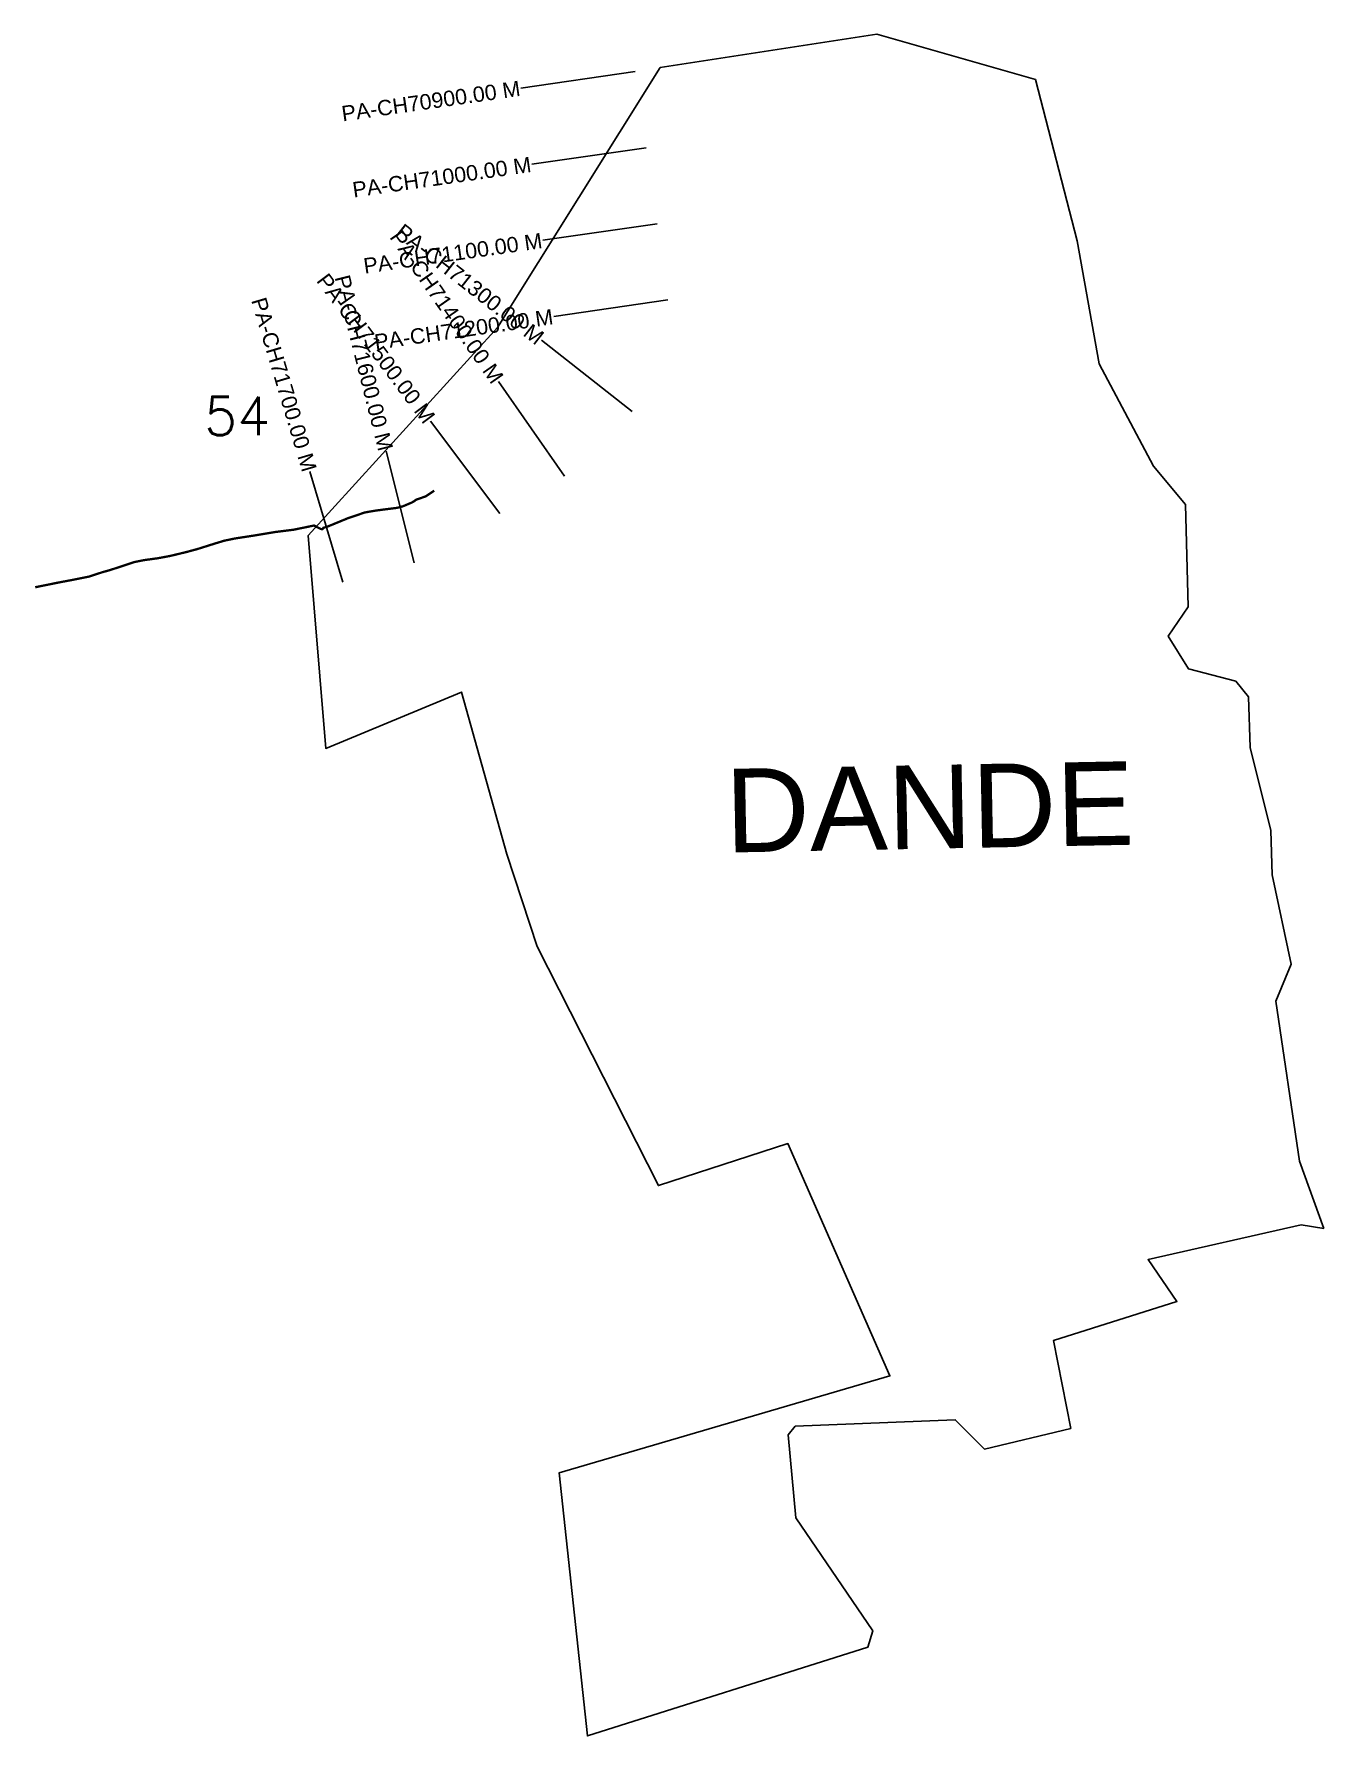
# Model space of a CAD drawing. Header units: metres. Extents: x 261284 to 262961, y 2166399 to 2168612.
import ezdxf
from ezdxf.enums import TextEntityAlignment as Align

# ---------------------------------------------------------------- set-up
doc = ezdxf.new("R2010")
doc.units = ezdxf.units.M
for name, color, linetype in [('ARTIFICIALLY PROTECTED', 4, 'Continuous'), ('CS', 134, 'Continuous'), ('CSMark', 6, 'Continuous'), ('village', 3, 'Continuous'), ('VILLAGE NAME', 250, 'Continuous')]:
    doc.layers.add(name, color=color, linetype=linetype)
doc.styles.add('DynamicDimensions', font='arial.ttf')
doc.styles.get("Standard").update_dxf_attribs({"font": 'simplex.shx'})

msp = doc.modelspace()

# ---------------------------------------------------------------- linework, layer by layer
at = {"color": 6, "flags": 128}
msp.add_lwpolyline([(262379.6, 2168612.2), (262586, 2168553.1)], dxfattribs=at)
at = {"layer": 'ARTIFICIALLY PROTECTED', "const_width": 3, "flags": 128}
msp.add_lwpolyline([(261804.2, 2168018.3), (261792.9, 2168010.8), (261780.6, 2168006.6), (261778.4, 2168004.8), (261774.8, 2168002.8), (261768, 2167999.9), (261763.2, 2167997.9), (261755.3, 2167995.9), (261741, 2167994.1), (261727.9, 2167992.4), (261714, 2167990), (261691.7, 2167982.4), (261666.2, 2167971.9), (261660.1, 2167970), (261659.7, 2167969.1), (261658.8, 2167968.4), (261657.6, 2167968.3), (261656.2, 2167968.7), (261647.9, 2167973), (261621.6, 2167967.6), (261597.8, 2167964.6), (261568.1, 2167959.7), (261544.8, 2167956.1), (261530.9, 2167953.2), (261519.4, 2167949.7), (261495.9, 2167942.3), (261481.4, 2167938.4), (261461.1, 2167933.5), (261444.4, 2167930.4), (261426.2, 2167927.9), (261414.3, 2167925.5), (261404.7, 2167922.3), (261382.7, 2167915.1), (261372.4, 2167912.2), (261355.3, 2167906.6), (261335.5, 2167902.6), (261314.2, 2167898.6), (261290.1, 2167893.7), (261285.3, 2167892.7)], dxfattribs=at)
at = {"layer": 'CS'}
for p, q in [((262065.3, 2168563.3), (261916.9, 2168541.9)), ((262079.6, 2168464.3), (261931.1, 2168442.9)), ((262079.6, 2168464.3), (261931.1, 2168442.9)), ((262093.9, 2168365.3), (261945.4, 2168343.9)), ((262093.9, 2168365.3), (261945.4, 2168343.9)), ((262108.1, 2168266.4), (261959.6, 2168245)), ((262061.8, 2168121.4), (261943.7, 2168213.9)), ((261973.6, 2168037.2), (261887.9, 2168160.3)), ((261889.4, 2167988.7), (261799.4, 2168108.7)), ((261778.2, 2167924.3), (261741.6, 2168069.8)), ((261685.3, 2167899.3), (261642.6, 2168043.1))]:
    msp.add_line(p, q, dxfattribs=at)
at = {"layer": 'village', "color": 6}
for points in [[(262961.2, 2167058.9, 0), (262931.7, 2167063.5, 0), (262732.6, 2167018.5, 0), (262770.1, 2166963.9, 0), (262609.7, 2166913.3, 0), (262631.9, 2166798.8, 0), (262520, 2166772, 0), (262481.8, 2166810, 0), (262273.6, 2166801.9, 0), (262264.4, 2166790.6, 0), (262274.6, 2166682.6, 0), (262374.4, 2166535.5, 0), (262368.2, 2166514.2, 0), (262003.5, 2166398.9, 0), (261966.6, 2166740.9, 0), (262396.7, 2166867, 0), (262264.1, 2167169.3, 0), (262095.7, 2167114.6, 0), (261938.2, 2167425.5, 0), (261898.7, 2167545.8, 0), (261839.8, 2167756.3, 0), (261663.2, 2167683.1, 0), (261640.4, 2167960.1, 0), (261886.4, 2168230.6, 0), (262098.2, 2168568.5, 0), (262379.6, 2168612.2, 0)], [(262586, 2168553.1, 0), (262640.3, 2168343.4, 0), (262668.7, 2168183.2, 0), (262739.6, 2168050.2, 0), (262781, 2168000.2, 0), (262784.6, 2167867.1, 0), (262758.7, 2167828.9, 0), (262784.9, 2167786.7, 0), (262846.5, 2167770.6, 0), (262863, 2167750.2, 0), (262865.3, 2167684.4, 0), (262892.1, 2167576.5, 0), (262893.7, 2167518.6, 0), (262918.8, 2167402.6, 0), (262898.8, 2167354.5, 0), (262929.3, 2167146.3, 0), (262961.2, 2167058.9, 0)]]:
    msp.add_polyline3d(points, dxfattribs=at)

# ---------------------------------------------------------------- texts
at = {"insert": (261505.1, 2168140.4), "char_height": 50, "attachment_point": 1}
msp.add_mtext_dynamic_manual_height_columns('54', width=84.374, gutter_width=1, heights=[0], dxfattribs=at)
at = {"layer": 'CSMark', "style": 'DynamicDimensions'}
for s, rotation, p in [('PA-CH70900.00 M', 8.1953, (261915.9, 2168541.8)), ('PA-CH71000.00 M', 8.1953, (261930.1, 2168442.8)), ('PA-CH71300.00 M', 321.9381, (261942.9, 2168214.5)), ('PA-CH71100.00 M', 8.1953, (261944.4, 2168343.8)), ('PA-CH71400.00 M', 304.813, (261887.4, 2168161.1)), ('PA-CH71500.00 M', 306.8654, (261798.8, 2168109.5)), ('PA-CH71600.00 M', 284.1061, (261741.4, 2168070.8)), ('PA-CH71700.00 M', 286.5542, (261642.3, 2168044)), ('PA-CH71200.00 M', 8.1953, (261958.6, 2168244.8))]:
    msp.add_text(s, height=20, rotation=rotation, dxfattribs=at).set_placement(p, align=Align.MIDDLE_RIGHT)
at = {"layer": 'VILLAGE NAME', "insert": (262181.6, 2167656.4), "char_height": 108.748, "attachment_point": 1, "rotation": 1.1028}
msp.add_mtext_dynamic_manual_height_columns('{\\fArial|b0|i0|c0|p34;DANDE}', width=726.929, gutter_width=543.7, heights=[0], dxfattribs=at)

doc.saveas('drawing.dxf')
